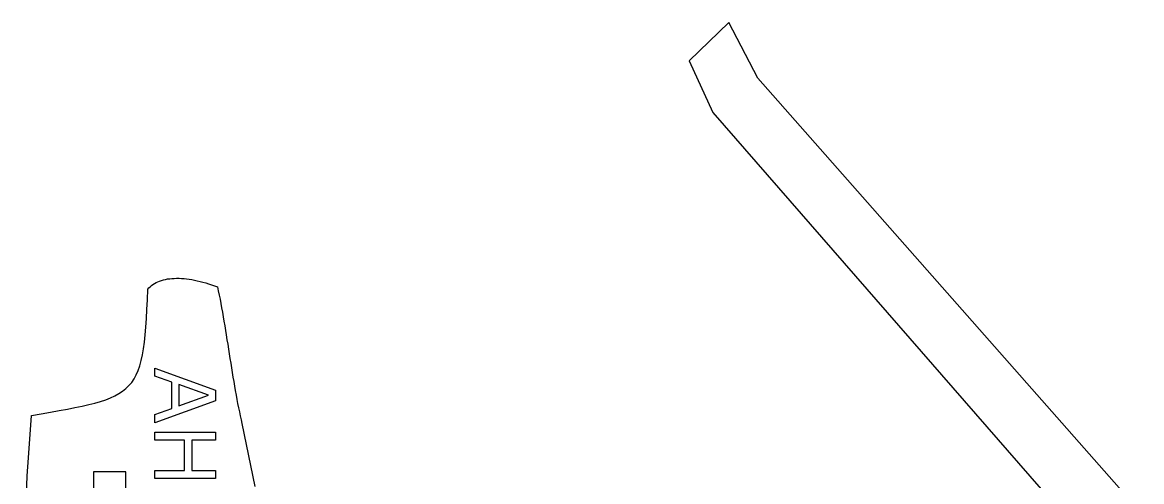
# Model space of a CAD drawing. Extents: x 0.7 to 62.9, y 0.9 to 38.4.
# Drawn here: x 3.99 to 36.5, y 25.04 to 38.37 of the extents above; entities that cross this region are included whole.
import ezdxf

# ---------------------------------------------------------------- set-up
doc = ezdxf.new("R2010")
doc.units = 0
doc.layers.add('LAYER_1', color=7, linetype='CONTINUOUS')

msp = doc.modelspace()

# ---------------------------------------------------------------- linework, layer by layer
at = {"layer": 'LAYER_1', "color": 7}
for points in [[(24.506, 38.372), (23.353, 37.252), (24.047, 35.756), (35.154, 23.004)], [(36.496, 24.121), (25.355, 36.752), (24.506, 38.372), (24.506, 38.372)], [(7.634, 30.623), (7.668, 30.662), (7.705, 30.698), (7.744, 30.732), (7.786, 30.763), (7.831, 30.791), (7.878, 30.817), (7.927, 30.841), (7.979, 30.862), (8.034, 30.88), (8.09, 30.897), (8.149, 30.91), (8.21, 30.921), (8.272, 30.93), (8.337, 30.936), (8.404, 30.94), (8.472, 30.942), (8.542, 30.941), (8.613, 30.938), (8.687, 30.933), (8.761, 30.925), (8.837, 30.915), (8.915, 30.902), (8.993, 30.888), (9.073, 30.871), (9.154, 30.851), (9.236, 30.83), (9.318, 30.806), (9.402, 30.78), (9.487, 30.752), (9.572, 30.722), (9.658, 30.69)], [(4.258, 26.955), (4.543, 27.008), (4.811, 27.056), (5.064, 27.102), (5.3, 27.146), (5.52, 27.189), (5.726, 27.232), (5.918, 27.275), (6.096, 27.32), (6.26, 27.367), (6.412, 27.416), (6.552, 27.47), (6.681, 27.528), (6.798, 27.592), (6.905, 27.662), (7.001, 27.74), (7.089, 27.825), (7.167, 27.919), (7.237, 28.023), (7.3, 28.137), (7.355, 28.263), (7.403, 28.4), (7.445, 28.551), (7.481, 28.715), (7.513, 28.894), (7.54, 29.088), (7.562, 29.298), (7.582, 29.526), (7.598, 29.771), (7.612, 30.035), (7.624, 30.319), (7.634, 30.623)], [(9.658, 30.69), (9.683, 30.574), (9.707, 30.455), (9.732, 30.334), (9.755, 30.21), (9.779, 30.085), (9.802, 29.957), (9.825, 29.827), (9.847, 29.696), (9.869, 29.563), (9.891, 29.43), (9.913, 29.295), (9.935, 29.159), (9.956, 29.024), (9.978, 28.887), (9.999, 28.751), (10.021, 28.614), (10.043, 28.478), (10.064, 28.343), (10.086, 28.208), (10.108, 28.074), (10.13, 27.941), (10.152, 27.81), (10.175, 27.68), (10.198, 27.552), (10.221, 27.426), (10.245, 27.302), (10.269, 27.18), (10.294, 27.061), (10.319, 26.945), (10.344, 26.831), (10.37, 26.721)], [(3.993, 20.883), (4.083, 23.775), (4.128, 25.204), (4.167, 25.727), (4.258, 26.955)], [(10.37, 26.721), (10.739, 24.894)]]:
    msp.add_lwpolyline(points, dxfattribs=at)
at = {"layer": 'LAYER_1', "color": 1}
for points in [[(7.844, 26.741), (7.844, 26.991), (8.334, 27.163), (8.334, 27.924), (7.844, 28.096), (7.844, 28.334), (9.603, 27.693), (9.603, 27.382)], [(8.535, 27.235), (9.398, 27.543), (8.535, 27.853)], [(7.844, 25.129), (7.844, 25.363), (8.705, 25.363), (8.705, 26.24), (7.844, 26.24), (7.844, 26.474), (9.603, 26.474), (9.603, 26.24), (8.913, 26.24), (8.913, 25.363), (9.603, 25.363), (9.603, 25.129)]]:
    msp.add_lwpolyline(points, close=True, dxfattribs=at)
at = {"layer": 'LAYER_1', "color": 7}
msp.add_lwpolyline([(6.996, 21.72), (6.996, 25.318), (6.058, 25.318), (6.058, 21.72)], close=True, dxfattribs=at)

doc.saveas('drawing.dxf')
